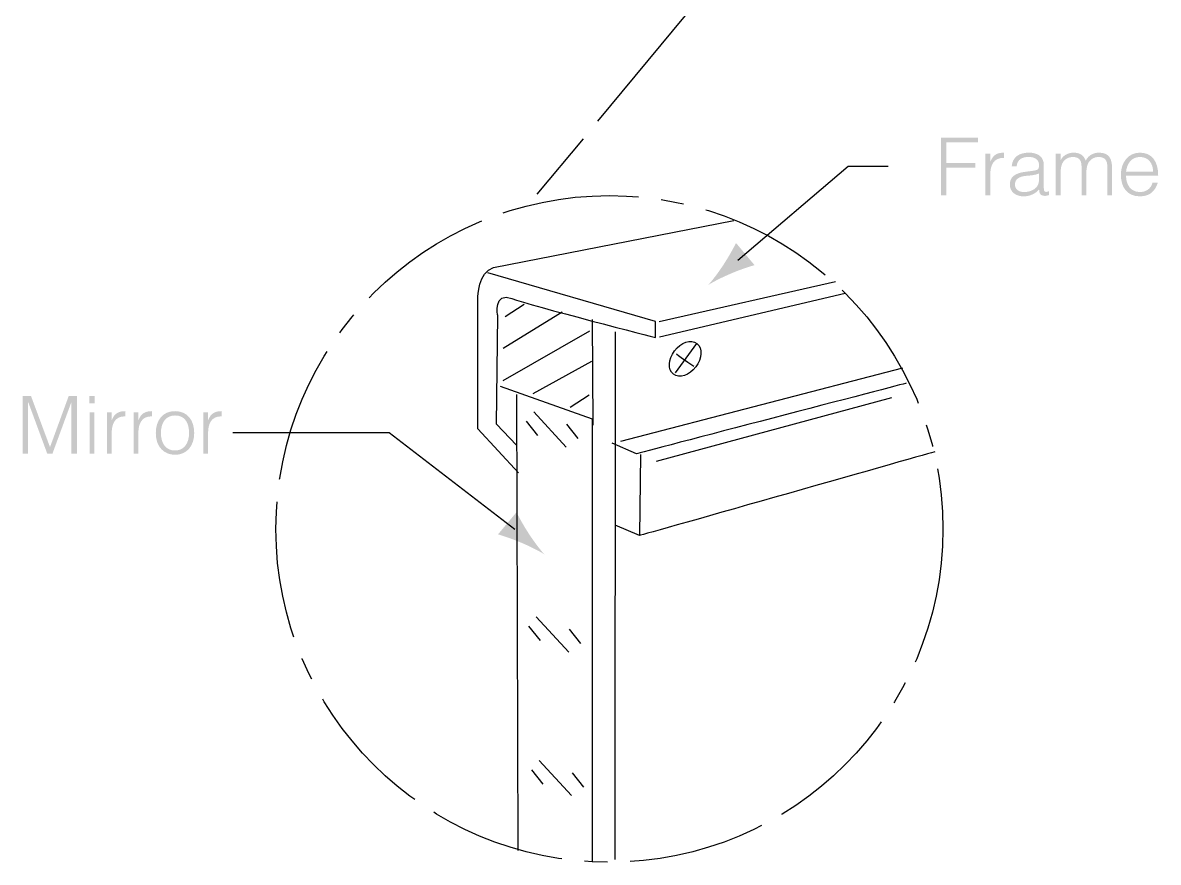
# Model space of a CAD drawing. Extents: x -84 to 127, y -62 to 83.
# Drawn here: x -84.11 to -49.07, y -16.83 to 9.09 of the extents above; entities that cross this region are included whole.
import ezdxf

# ---------------------------------------------------------------- set-up
doc = ezdxf.new("R2010")
doc.units = 0
doc.header["$MEASUREMENT"] = 0
doc.linetypes.add('AI9-LTYPE1', pattern=[11.288889, 4.233333, -0.705556, 0.705556, -0.705556, 4.233333, -0.705556])
doc.layers.add('LINE_ART', color=4, linetype='CONTINUOUS')
doc.layers.add('TEXT', color=1, linetype='CONTINUOUS')

# ---------------------------------------------------------------- blocks, each defined once
blk = doc.blocks.new('AI9-BLK26')
at = {"layer": 'TEXT'}
h = blk.add_hatch(color=1, dxfattribs=at)
edge = h.paths.add_edge_path()
edge.add_spline(control_points=[(-2.066, -1.498), (-1.786, -1.378), (-1.588, -1.319), (-1.349, -1.241), (-1.349, -1.241), (-1.92, -0.558), (-1.92, -0.558), (-1.958, -0.643), (-2.132, -0.964), (-2.299, -1.219), (-2.478, -1.492), (-2.654, -1.723), (-2.78, -1.858), (-2.624, -1.758), (-2.366, -1.626), (-2.066, -1.498)], knot_values=[0, 0, 0, 0, 1, 1, 1, 2, 2, 2, 3, 3, 3, 4, 4, 4, 5, 5, 5, 5], degree=3, periodic=0)
at = {"layer": 'TEXT', "color": 1}
blk.add_lwpolyline([(-1.862, -1.092), (1.545, 1.814), (2.78, 1.814)], dxfattribs=at)
blk = doc.blocks.new('AI9-BLK25')
at = {"layer": 'TEXT'}
h = blk.add_hatch(color=1, dxfattribs=at)
edge = h.paths.add_edge_path()
edge.add_spline(control_points=[(-3.352, -0.872), (-3.352, -0.872), (-3.352, 0.906), (-3.352, 0.906), (-3.352, 0.906), (-2.206, 0.906), (-2.206, 0.906), (-2.206, 0.906), (-2.206, 0.763), (-2.206, 0.763), (-2.206, 0.763), (-3.184, 0.763), (-3.184, 0.763), (-3.184, 0.763), (-3.184, 0.121), (-3.184, 0.121), (-3.184, 0.121), (-2.295, 0.121), (-2.295, 0.121), (-2.295, 0.121), (-2.295, -0.022), (-2.295, -0.022), (-2.295, -0.022), (-3.184, -0.022), (-3.184, -0.022), (-3.184, -0.022), (-3.184, -0.872), (-3.184, -0.872), (-3.184, -0.872), (-3.352, -0.872), (-3.352, -0.872)], knot_values=[0, 0, 0, 0, 1, 1, 1, 2, 2, 2, 3, 3, 3, 4, 4, 4, 5, 5, 5, 6, 6, 6, 7, 7, 7, 8, 8, 8, 9, 9, 9, 10, 10, 10, 10], degree=3, periodic=0)
h = blk.add_hatch(color=1, dxfattribs=at)
edge = h.paths.add_edge_path()
edge.add_spline(control_points=[(-1.829, -0.872), (-1.829, -0.872), (-1.977, -0.872), (-1.977, -0.872), (-1.977, -0.872), (-1.977, 0.407), (-1.977, 0.407), (-1.977, 0.407), (-1.829, 0.407), (-1.829, 0.407), (-1.829, 0.407), (-1.829, 0.168), (-1.829, 0.168), (-1.829, 0.168), (-1.824, 0.168), (-1.824, 0.168), (-1.742, 0.373), (-1.621, 0.442), (-1.406, 0.442), (-1.406, 0.442), (-1.406, 0.282), (-1.406, 0.282), (-1.74, 0.289), (-1.829, 0.042), (-1.829, -0.245), (-1.829, -0.245), (-1.829, -0.872), (-1.829, -0.872)], knot_values=[0, 0, 0, 0, 1, 1, 1, 2, 2, 2, 3, 3, 3, 4, 4, 4, 5, 5, 5, 6, 6, 6, 7, 7, 7, 8, 8, 8, 9, 9, 9, 9], degree=3, periodic=0)
h = blk.add_hatch(color=1, dxfattribs=at)
edge = h.paths.add_edge_path(flags=16)
edge.add_spline(control_points=[(-0.325, -0.2), (-0.451, -0.252), (-0.579, -0.262), (-0.707, -0.272), (-0.932, -0.289), (-1.068, -0.37), (-1.068, -0.543), (-1.068, -0.699), (-0.932, -0.773), (-0.792, -0.773), (-0.557, -0.773), (-0.325, -0.659), (-0.325, -0.4), (-0.325, -0.4), (-0.325, -0.2), (-0.325, -0.2)], knot_values=[0, 0, 0, 0, 1, 1, 1, 2, 2, 2, 3, 3, 3, 4, 4, 4, 5, 5, 5, 5], degree=3, periodic=0)
edge = h.paths.add_edge_path()
edge.add_spline(control_points=[(-0.574, -0.126), (-0.52, -0.121), (-0.428, -0.106), (-0.379, -0.084), (-0.33, -0.062), (-0.325, 0.005), (-0.325, 0.049), (-0.325, 0.2), (-0.414, 0.309), (-0.643, 0.309), (-0.848, 0.309), (-0.989, 0.242), (-1.016, 0.02), (-1.016, 0.02), (-1.167, 0.02), (-1.167, 0.02), (-1.145, 0.321), (-0.92, 0.442), (-0.641, 0.442), (-0.382, 0.442), (-0.177, 0.341), (-0.177, 0.045), (-0.177, 0.045), (-0.177, -0.652), (-0.177, -0.652), (-0.177, -0.768), (-0.147, -0.795), (-0.021, -0.751), (-0.021, -0.751), (-0.021, -0.867), (-0.021, -0.867), (-0.043, -0.874), (-0.095, -0.892), (-0.137, -0.892), (-0.162, -0.892), (-0.182, -0.889), (-0.204, -0.884), (-0.302, -0.869), (-0.32, -0.783), (-0.322, -0.694), (-0.446, -0.832), (-0.614, -0.906), (-0.799, -0.906), (-1.024, -0.906), (-1.226, -0.785), (-1.226, -0.538), (-1.226, -0.323), (-1.078, -0.193), (-0.779, -0.153), (-0.779, -0.153), (-0.574, -0.126), (-0.574, -0.126)], knot_values=[0, 0, 0, 0, 1, 1, 1, 2, 2, 2, 3, 3, 3, 4, 4, 4, 5, 5, 5, 6, 6, 6, 7, 7, 7, 8, 8, 8, 9, 9, 9, 10, 10, 10, 11, 11, 11, 12, 12, 12, 13, 13, 13, 14, 14, 14, 15, 15, 15, 16, 16, 16, 17, 17, 17, 17], degree=3, periodic=0)
h = blk.add_hatch(color=1, dxfattribs=at)
edge = h.paths.add_edge_path()
edge.add_spline(control_points=[(0.34, -0.872), (0.34, -0.872), (0.191, -0.872), (0.191, -0.872), (0.191, -0.872), (0.191, 0.407), (0.191, 0.407), (0.191, 0.407), (0.34, 0.407), (0.34, 0.407), (0.34, 0.407), (0.34, 0.215), (0.34, 0.215), (0.34, 0.215), (0.345, 0.215), (0.345, 0.215), (0.421, 0.361), (0.574, 0.442), (0.739, 0.442), (0.977, 0.442), (1.061, 0.331), (1.115, 0.195), (1.199, 0.361), (1.349, 0.442), (1.532, 0.442), (1.881, 0.442), (1.93, 0.193), (1.93, -0.064), (1.93, -0.064), (1.93, -0.872), (1.93, -0.872), (1.93, -0.872), (1.782, -0.872), (1.782, -0.872), (1.782, -0.872), (1.782, 0.012), (1.782, 0.012), (1.782, 0.195), (1.718, 0.309), (1.508, 0.309), (1.399, 0.309), (1.293, 0.262), (1.219, 0.163), (1.154, 0.079), (1.135, -0.077), (1.135, -0.183), (1.135, -0.183), (1.135, -0.872), (1.135, -0.872), (1.135, -0.872), (0.987, -0.872), (0.987, -0.872), (0.987, -0.872), (0.987, 0.012), (0.987, 0.012), (0.987, 0.195), (0.922, 0.309), (0.712, 0.309), (0.604, 0.309), (0.498, 0.262), (0.423, 0.163), (0.359, 0.079), (0.34, -0.077), (0.34, -0.183), (0.34, -0.183), (0.34, -0.872), (0.34, -0.872)], knot_values=[0, 0, 0, 0, 1, 1, 1, 2, 2, 2, 3, 3, 3, 4, 4, 4, 5, 5, 5, 6, 6, 6, 7, 7, 7, 8, 8, 8, 9, 9, 9, 10, 10, 10, 11, 11, 11, 12, 12, 12, 13, 13, 13, 14, 14, 14, 15, 15, 15, 16, 16, 16, 17, 17, 17, 18, 18, 18, 19, 19, 19, 20, 20, 20, 21, 21, 21, 22, 22, 22, 22], degree=3, periodic=0)
h = blk.add_hatch(color=1, dxfattribs=at)
edge = h.paths.add_edge_path(flags=16)
edge.add_spline(control_points=[(3.194, -0.143), (3.194, 0.106), (3.056, 0.309), (2.789, 0.309), (2.527, 0.309), (2.389, 0.099), (2.36, -0.143), (2.36, -0.143), (3.194, -0.143), (3.194, -0.143)], knot_values=[0, 0, 0, 0, 1, 1, 1, 2, 2, 2, 3, 3, 3, 3], degree=3, periodic=0)
edge = h.paths.add_edge_path()
edge.add_spline(control_points=[(2.36, -0.267), (2.357, -0.543), (2.505, -0.773), (2.789, -0.773), (2.982, -0.773), (3.132, -0.667), (3.177, -0.479), (3.177, -0.479), (3.342, -0.479), (3.342, -0.479), (3.268, -0.721), (3.115, -0.906), (2.789, -0.906), (2.379, -0.906), (2.201, -0.615), (2.201, -0.237), (2.201, 0.136), (2.424, 0.442), (2.789, 0.442), (3.14, 0.442), (3.355, 0.193), (3.352, -0.267), (3.352, -0.267), (2.36, -0.267), (2.36, -0.267)], knot_values=[0, 0, 0, 0, 1, 1, 1, 2, 2, 2, 3, 3, 3, 4, 4, 4, 5, 5, 5, 6, 6, 6, 7, 7, 7, 8, 8, 8, 8], degree=3, periodic=0)
blk = doc.blocks.new('AI9-BLK24')
at = {"layer": 'TEXT'}
h = blk.add_hatch(color=1, dxfattribs=at)
edge = h.paths.add_edge_path()
edge.add_spline(control_points=[(4.093, -1.538), (3.813, -1.419), (3.615, -1.359), (3.376, -1.281), (3.376, -1.281), (3.947, -0.599), (3.947, -0.599), (3.985, -0.683), (4.159, -1.005), (4.326, -1.26), (4.505, -1.532), (4.681, -1.763), (4.807, -1.899), (4.651, -1.799), (4.393, -1.667), (4.093, -1.538)], knot_values=[0, 0, 0, 0, 1, 1, 1, 2, 2, 2, 3, 3, 3, 4, 4, 4, 5, 5, 5, 5], degree=3, periodic=0)
at = {"layer": 'TEXT', "color": 1}
blk.add_lwpolyline([(3.89, -1.132), (0.015, 1.855), (-4.807, 1.855)], dxfattribs=at)
blk = doc.blocks.new('AI9-BLK23')
at = {"layer": 'TEXT'}
h = blk.add_hatch(color=1, dxfattribs=at)
edge = h.paths.add_edge_path()
edge.add_spline(control_points=[(-3.071, -0.872), (-3.071, -0.872), (-3.071, 0.906), (-3.071, 0.906), (-3.071, 0.906), (-2.814, 0.906), (-2.814, 0.906), (-2.814, 0.906), (-2.231, -0.662), (-2.231, -0.662), (-2.231, -0.662), (-2.226, -0.662), (-2.226, -0.662), (-2.226, -0.662), (-1.653, 0.906), (-1.653, 0.906), (-1.653, 0.906), (-1.399, 0.906), (-1.399, 0.906), (-1.399, 0.906), (-1.399, -0.872), (-1.399, -0.872), (-1.399, -0.872), (-1.567, -0.872), (-1.567, -0.872), (-1.567, -0.872), (-1.567, 0.714), (-1.567, 0.714), (-1.567, 0.714), (-1.572, 0.714), (-1.572, 0.714), (-1.572, 0.714), (-2.154, -0.872), (-2.154, -0.872), (-2.154, -0.872), (-2.313, -0.872), (-2.313, -0.872), (-2.313, -0.872), (-2.898, 0.714), (-2.898, 0.714), (-2.898, 0.714), (-2.903, 0.714), (-2.903, 0.714), (-2.903, 0.714), (-2.903, -0.872), (-2.903, -0.872), (-2.903, -0.872), (-3.071, -0.872), (-3.071, -0.872)], knot_values=[0, 0, 0, 0, 1, 1, 1, 2, 2, 2, 3, 3, 3, 4, 4, 4, 5, 5, 5, 6, 6, 6, 7, 7, 7, 8, 8, 8, 9, 9, 9, 10, 10, 10, 11, 11, 11, 12, 12, 12, 13, 13, 13, 14, 14, 14, 15, 15, 15, 16, 16, 16, 16], degree=3, periodic=0)
h = blk.add_hatch(color=1, dxfattribs=at)
edge = h.paths.add_edge_path()
edge.add_spline(control_points=[(-1.006, -0.872), (-1.006, -0.872), (-1.006, 0.407), (-1.006, 0.407), (-1.006, 0.407), (-0.858, 0.407), (-0.858, 0.407), (-0.858, 0.407), (-0.858, -0.872), (-0.858, -0.872), (-0.858, -0.872), (-1.006, -0.872), (-1.006, -0.872)], knot_values=[0, 0, 0, 0, 1, 1, 1, 2, 2, 2, 3, 3, 3, 4, 4, 4, 4], degree=3, periodic=0)
edge = h.paths.add_edge_path()
edge.add_spline(control_points=[(-1.014, 0.687), (-1.014, 0.687), (-1.014, 0.906), (-1.014, 0.906), (-1.014, 0.906), (-0.851, 0.906), (-0.851, 0.906), (-0.851, 0.906), (-0.851, 0.687), (-0.851, 0.687), (-0.851, 0.687), (-1.014, 0.687), (-1.014, 0.687)], knot_values=[0, 0, 0, 0, 1, 1, 1, 2, 2, 2, 3, 3, 3, 4, 4, 4, 4], degree=3, periodic=0)
h = blk.add_hatch(color=1, dxfattribs=at)
edge = h.paths.add_edge_path()
edge.add_spline(control_points=[(-0.325, -0.872), (-0.325, -0.872), (-0.473, -0.872), (-0.473, -0.872), (-0.473, -0.872), (-0.473, 0.407), (-0.473, 0.407), (-0.473, 0.407), (-0.325, 0.407), (-0.325, 0.407), (-0.325, 0.407), (-0.325, 0.168), (-0.325, 0.168), (-0.325, 0.168), (-0.32, 0.168), (-0.32, 0.168), (-0.238, 0.373), (-0.117, 0.442), (0.098, 0.442), (0.098, 0.442), (0.098, 0.282), (0.098, 0.282), (-0.236, 0.289), (-0.325, 0.042), (-0.325, -0.245), (-0.325, -0.245), (-0.325, -0.872), (-0.325, -0.872)], knot_values=[0, 0, 0, 0, 1, 1, 1, 2, 2, 2, 3, 3, 3, 4, 4, 4, 5, 5, 5, 6, 6, 6, 7, 7, 7, 8, 8, 8, 9, 9, 9, 9], degree=3, periodic=0)
h = blk.add_hatch(color=1, dxfattribs=at)
edge = h.paths.add_edge_path()
edge.add_spline(control_points=[(0.498, -0.872), (0.498, -0.872), (0.349, -0.872), (0.349, -0.872), (0.349, -0.872), (0.349, 0.407), (0.349, 0.407), (0.349, 0.407), (0.498, 0.407), (0.498, 0.407), (0.498, 0.407), (0.498, 0.168), (0.498, 0.168), (0.498, 0.168), (0.503, 0.168), (0.503, 0.168), (0.584, 0.373), (0.705, 0.442), (0.92, 0.442), (0.92, 0.442), (0.92, 0.282), (0.92, 0.282), (0.586, 0.289), (0.498, 0.042), (0.498, -0.245), (0.498, -0.245), (0.498, -0.872), (0.498, -0.872)], knot_values=[0, 0, 0, 0, 1, 1, 1, 2, 2, 2, 3, 3, 3, 4, 4, 4, 5, 5, 5, 6, 6, 6, 7, 7, 7, 8, 8, 8, 9, 9, 9, 9], degree=3, periodic=0)
h = blk.add_hatch(color=1, dxfattribs=at)
edge = h.paths.add_edge_path(flags=16)
edge.add_spline(control_points=[(1.629, 0.309), (1.317, 0.309), (1.194, 0.045), (1.194, -0.232), (1.194, -0.551), (1.345, -0.773), (1.629, -0.773), (1.94, -0.773), (2.063, -0.506), (2.063, -0.232), (2.061, 0.069), (1.942, 0.309), (1.629, 0.309)], knot_values=[0, 0, 0, 0, 1, 1, 1, 2, 2, 2, 3, 3, 3, 4, 4, 4, 4], degree=3, periodic=0)
edge = h.paths.add_edge_path()
edge.add_spline(control_points=[(1.036, -0.232), (1.036, 0.141), (1.233, 0.442), (1.629, 0.442), (2.029, 0.442), (2.221, 0.143), (2.221, -0.232), (2.221, -0.637), (1.987, -0.906), (1.629, -0.906), (1.303, -0.901), (1.036, -0.679), (1.036, -0.232)], knot_values=[0, 0, 0, 0, 1, 1, 1, 2, 2, 2, 3, 3, 3, 4, 4, 4, 4], degree=3, periodic=0)
h = blk.add_hatch(color=1, dxfattribs=at)
edge = h.paths.add_edge_path()
edge.add_spline(control_points=[(2.649, -0.872), (2.649, -0.872), (2.5, -0.872), (2.5, -0.872), (2.5, -0.872), (2.5, 0.407), (2.5, 0.407), (2.5, 0.407), (2.649, 0.407), (2.649, 0.407), (2.649, 0.407), (2.649, 0.168), (2.649, 0.168), (2.649, 0.168), (2.653, 0.168), (2.653, 0.168), (2.735, 0.373), (2.856, 0.442), (3.071, 0.442), (3.071, 0.442), (3.071, 0.282), (3.071, 0.282), (2.737, 0.289), (2.649, 0.042), (2.649, -0.245), (2.649, -0.245), (2.649, -0.872), (2.649, -0.872)], knot_values=[0, 0, 0, 0, 1, 1, 1, 2, 2, 2, 3, 3, 3, 4, 4, 4, 5, 5, 5, 6, 6, 6, 7, 7, 7, 8, 8, 8, 9, 9, 9, 9], degree=3, periodic=0)

msp = doc.modelspace()

# ---------------------------------------------------------------- linework, layer by layer
at = {"layer": 'LINE_ART', "color": 13}
for p, q in [((-64.472, -0.14), (-59.034, 1.095)), ((-64.465, -0.61), (-58.732, 0.735)), ((-69.227, 0.014), (-68.639, 0.397)), ((-69.286, -0.956), (-67.463, 0.161)), ((-66.537, -0.074), (-66.523, -3.337)), ((-69.286, -1.955), (-66.611, -0.427)), ((-65.832, -16.75), (-65.817, -0.456)), ((-63.965, -1.72), (-63.309, -0.818)), ((-68.36, -2.359), (-66.552, -1.367)), ((-56.968, -1.573), (-65.67, -3.837)), ((-68.875, -2.396), (-68.83, -16.463)), ((-67.221, -2.786), (-66.633, -2.404)), ((-64.553, -4.454), (-57.292, -2.484)), ((-68.345, -2.925), (-67.346, -4.013)), ((-68.581, -3.219), (-68.228, -3.66)), ((-67.331, -3.308), (-66.978, -3.748)), ((-65.053, -4.248), (-65.082, -6.747)), ((-68.264, -9.253), (-67.265, -10.341)), ((-68.5, -9.547), (-68.147, -9.988)), ((-67.25, -9.635), (-66.897, -10.076)), ((-68.412, -13.979), (-68.059, -14.42)), ((-68.176, -13.685), (-67.177, -14.773)), ((-67.162, -14.067), (-66.809, -14.508))]:
    msp.add_line(p, q, dxfattribs=at)
msp.add_lwpolyline([(-69.374, -2.132), (-66.537, -3.146), (-66.537, -16.816)], dxfattribs=at)
msp.add_ellipse((-63.669, -1.291), major_axis=(-0.36, -0.473), ratio=0.692144, dxfattribs=at)
for points, knots in [([(-68.816, -4.807), (-68.816, -4.807), (-70.065, -3.455), (-70.065, -3.455), (-70.065, -3.455), (-70.065, 0.602), (-70.065, 0.602), (-70.065, 0.602), (-70.065, 1.396), (-69.58, 1.528), (-69.58, 1.528), (-62.172, 2.984), (-62.172, 2.984)], [0, 0, 0, 0, 1, 1, 1, 2, 2, 2, 3, 3, 3, 4, 4, 4, 4]), ([(-68.875, -3.954), (-68.875, -3.954), (-69.492, -3.308), (-69.492, -3.308), (-69.492, -3.308), (-69.455, 0.044), (-69.455, 0.044), (-69.455, 0.044), (-69.587, 0.794), (-69.014, 0.573), (-68.441, 0.353), (-64.582, -0.632), (-64.582, -0.632), (-64.582, -0.632), (-64.582, -0.133), (-64.582, -0.133), (-64.582, -0.133), (-69.757, 1.367), (-69.757, 1.367)], [0, 0, 0, 0, 1, 1, 1, 2, 2, 2, 3, 3, 3, 4, 4, 4, 5, 5, 5, 6, 6, 6, 6]), ([(-56.851, -2.044), (-56.851, -2.044), (-65.053, -4.189), (-65.17, -4.219), (-65.17, -4.219), (-65.92, -3.896), (-65.92, -3.896)], [0, 0, 0, 0, 1, 1, 1, 2, 2, 2, 2]), ([(-55.969, -4.16), (-55.969, -4.16), (-64.965, -6.718), (-65.082, -6.747), (-65.082, -6.747), (-65.832, -6.424), (-65.832, -6.424)], [0, 0, 0, 0, 1, 1, 1, 2, 2, 2, 2])]:
    msp.add_open_spline(points, degree=3, knots=knots, dxfattribs=at)
msp.add_open_spline([(-63.936, -1.132), (-63.995, -1.132), (-63.407, -1.514), (-63.407, -1.514)], degree=3, dxfattribs=at)
at = {"layer": 'TEXT', "color": 1, "linetype": 'AI9-LTYPE1'}
msp.add_line((-52.4, 22.877), (-68.245, 3.79), dxfattribs=at)
msp.add_circle((-66.008, -6.541), 10.29, dxfattribs=at)

# ---------------------------------------------------------------- block references
at = {"layer": 'TEXT', "color": 1}
for name, p in [('AI9-BLK25', (-52.426, 4.632)), ('AI9-BLK23', (-81.041, -3.347))]:
    msp.add_blockref(name, p, dxfattribs=at)
at = {"layer": 'TEXT', "color": 7}
for name, p in [('AI9-BLK26', (-60.182, 2.845)), ('AI9-BLK24', (-72.821, -5.427))]:
    msp.add_blockref(name, p, dxfattribs=at)

doc.saveas('drawing.dxf')
